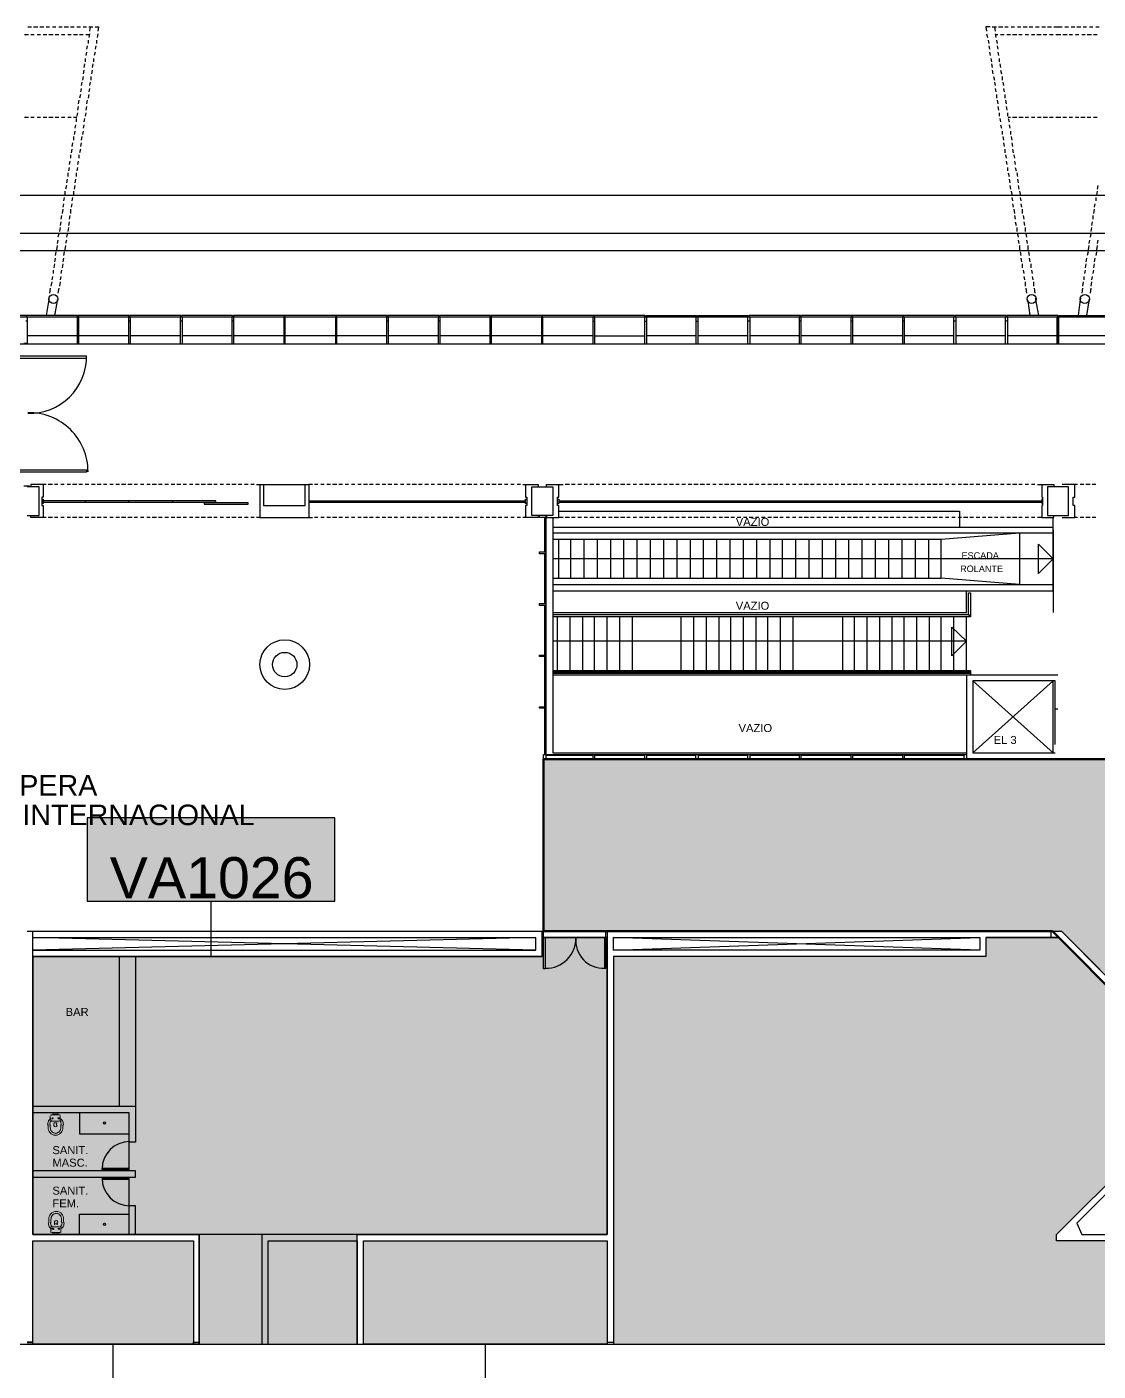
# Model space of a CAD drawing. Header units: inches. Extents: x 6 to 332, y 4 to 234.
# Drawn here: x 141.51 to 167.47, y 123.83 to 156.41 of the extents above; entities that cross this region are included whole.
import ezdxf

# ---------------------------------------------------------------- set-up
doc = ezdxf.new("R2010")
doc.units = ezdxf.units.IN
doc.header["$MEASUREMENT"] = 0
for name, color, linetype, true_color in [('PDF_BASE', 7, 'Continuous', 0x767676), ('PDF_COM_VAREJO', 7, 'Continuous', 0xead817), ('PDF_Text', 7, 'Continuous', 0x767676)]:
    doc.layers.add(name, color=color, linetype=linetype, true_color=true_color)
doc.styles.add('PDF Arial', font='arial.ttf')

msp = doc.modelspace()

# ---------------------------------------------------------------- linework, layer by layer
at = {"layer": 'PDF_BASE', "lineweight": 25}
for points in [[(141.539, 156.406), (141.624, 156.406)], [(141.674, 156.406), (141.776, 156.406)], [(141.827, 156.406), (141.928, 156.406)], [(141.979, 156.406), (142.064, 156.406)], [(142.132, 156.406), (142.216, 156.406)], [(142.284, 156.406), (142.369, 156.406)], [(142.42, 156.406), (142.521, 156.406)], [(142.572, 156.406), (142.657, 156.406)], [(142.724, 156.406), (142.809, 156.406)], [(142.877, 156.406), (142.961, 156.406)], [(143.012, 156.406), (143.114, 156.406)], [(143.046, 156.406), (143.029, 156.305)], [(143.165, 156.406), (143.249, 156.406), (143.232, 156.305)], [(164.856, 156.406), (164.754, 156.406), (164.771, 156.305)], [(164.907, 156.406), (165.008, 156.406)], [(164.958, 156.406), (164.975, 156.305)], [(165.059, 156.406), (165.161, 156.406)], [(165.212, 156.406), (165.296, 156.406)], [(165.364, 156.406), (165.449, 156.406)], [(165.516, 156.406), (165.601, 156.406)], [(165.652, 156.406), (165.753, 156.406)], [(165.804, 156.406), (165.889, 156.406)], [(165.957, 156.406), (166.041, 156.406)], [(166.109, 156.406), (166.194, 156.406)], [(166.245, 156.406), (166.346, 156.406)], [(166.397, 156.406), (166.499, 156.406), (166.6, 156.406)], [(166.668, 156.406), (166.753, 156.406)], [(166.82, 156.406), (166.905, 156.406)], [(166.956, 156.406), (167.057, 156.406)], [(167.108, 156.406), (167.193, 156.406)], [(167.261, 156.406), (167.345, 156.406)], [(167.413, 156.406), (167.498, 156.406)], [(141.454, 156.22), (141.556, 156.22)], [(141.607, 156.22), (141.691, 156.22)], [(141.759, 156.22), (141.844, 156.22)], [(141.912, 156.22), (141.996, 156.22)], [(142.047, 156.22), (142.149, 156.22)], [(142.199, 156.22), (142.284, 156.22)], [(142.352, 156.22), (142.436, 156.22)], [(142.504, 156.22), (142.589, 156.22)], [(142.64, 156.22), (142.741, 156.22)], [(142.792, 156.22), (142.877, 156.22)], [(142.944, 156.22), (143.029, 156.22)], [(142.995, 156.085), (142.995, 156)], [(143.029, 156.237), (143.012, 156.152)], [(143.198, 156.085), (143.198, 156)], [(143.232, 156.237), (143.215, 156.152)], [(164.771, 156.237), (164.788, 156.152)], [(164.805, 156.085), (164.822, 156)], [(164.975, 156.237), (164.991, 156.152)], [(164.991, 156.22), (165.042, 156.22)], [(165.008, 156.085), (165.025, 156)], [(165.11, 156.22), (165.195, 156.22)], [(165.262, 156.22), (165.347, 156.22)], [(165.398, 156.22), (165.499, 156.22)], [(165.55, 156.22), (165.635, 156.22)], [(165.703, 156.22), (165.787, 156.22)], [(165.855, 156.22), (165.94, 156.22)], [(165.991, 156.22), (166.092, 156.22)], [(166.143, 156.22), (166.228, 156.22)], [(166.295, 156.22), (166.38, 156.22)], [(166.448, 156.22), (166.499, 156.22), (166.566, 156.22)], [(166.617, 156.22), (166.719, 156.22)], [(166.769, 156.22), (166.854, 156.22)], [(166.922, 156.22), (167.007, 156.22)], [(167.074, 156.22), (167.159, 156.22)], [(167.21, 156.22), (167.311, 156.22)], [(167.362, 156.22), (167.447, 156.22)], [(142.961, 155.797), (142.944, 155.712)], [(142.978, 155.949), (142.961, 155.864)], [(143.165, 155.797), (143.148, 155.712)], [(143.181, 155.949), (143.165, 155.864)], [(164.822, 155.949), (164.839, 155.864)], [(164.839, 155.797), (164.856, 155.712)], [(165.025, 155.949), (165.042, 155.864)], [(165.042, 155.797), (165.059, 155.712)], [(142.911, 155.509), (142.894, 155.424)], [(142.927, 155.644), (142.927, 155.56)], [(143.114, 155.509), (143.097, 155.424)], [(143.131, 155.644), (143.131, 155.56)], [(164.873, 155.644), (164.89, 155.56)], [(164.89, 155.509), (164.907, 155.424)], [(165.076, 155.644), (165.076, 155.56)], [(165.093, 155.509), (165.11, 155.424)], [(142.843, 155.069), (142.826, 154.984)], [(142.877, 155.204), (142.86, 155.119)], [(142.894, 155.356), (142.877, 155.272)], [(143.046, 155.069), (143.029, 154.984)], [(143.063, 155.204), (143.063, 155.119)], [(143.097, 155.356), (143.08, 155.272)], [(164.907, 155.356), (164.924, 155.272)], [(164.941, 155.204), (164.958, 155.119)], [(164.958, 155.069), (164.975, 154.984)], [(165.11, 155.356), (165.127, 155.272)], [(165.144, 155.204), (165.144, 155.119)], [(165.161, 155.069), (165.178, 154.984)], [(142.809, 154.764), (142.792, 154.679)], [(142.826, 154.916), (142.809, 154.832)], [(143.012, 154.764), (142.995, 154.679)], [(143.029, 154.916), (143.012, 154.832)], [(164.975, 154.916), (164.991, 154.832)], [(165.008, 154.764), (165.008, 154.679)], [(165.178, 154.916), (165.195, 154.832)], [(165.212, 154.764), (165.212, 154.679)], [(142.758, 154.476), (142.741, 154.391)], [(142.775, 154.628), (142.758, 154.544)], [(142.961, 154.476), (142.944, 154.391)], [(142.978, 154.628), (142.961, 154.544)], [(165.025, 154.628), (165.042, 154.544)], [(165.042, 154.476), (165.059, 154.391)], [(165.229, 154.628), (165.245, 154.544)], [(165.245, 154.476), (165.262, 154.391)], [(141.454, 154.222), (141.556, 154.222)], [(141.607, 154.222), (141.691, 154.222)], [(141.759, 154.222), (141.844, 154.222)], [(141.912, 154.222), (141.996, 154.222)], [(142.047, 154.222), (142.149, 154.222)], [(142.199, 154.222), (142.284, 154.222)], [(142.352, 154.222), (142.436, 154.222)], [(142.504, 154.222), (142.589, 154.222)], [(142.64, 154.222), (142.724, 154.222)], [(142.707, 154.188), (142.707, 154.103)], [(142.741, 154.324), (142.724, 154.239)], [(142.911, 154.188), (142.894, 154.103)], [(142.944, 154.324), (142.927, 154.239)], [(165.076, 154.324), (165.076, 154.239)], [(165.093, 154.188), (165.11, 154.103)], [(165.279, 154.324), (165.279, 154.239)], [(165.296, 154.222), (165.347, 154.222)], [(165.296, 154.188), (165.313, 154.103)], [(165.398, 154.222), (165.499, 154.222)], [(165.55, 154.222), (165.652, 154.222)], [(165.703, 154.222), (165.787, 154.222)], [(165.855, 154.222), (165.94, 154.222)], [(166.007, 154.222), (166.092, 154.222)], [(166.143, 154.222), (166.245, 154.222)], [(166.295, 154.222), (166.38, 154.222)], [(166.448, 154.222), (166.499, 154.222), (166.566, 154.222)], [(166.617, 154.222), (166.702, 154.222)], [(166.769, 154.222), (166.854, 154.222)], [(166.922, 154.222), (167.007, 154.222)], [(167.057, 154.222), (167.159, 154.222)], [(167.21, 154.222), (167.294, 154.222)], [(167.362, 154.222), (167.447, 154.222)], [(142.64, 153.748), (142.64, 153.663)], [(142.673, 153.883), (142.657, 153.799)], [(142.69, 154.036), (142.673, 153.951)], [(142.843, 153.748), (142.826, 153.663)], [(142.877, 153.883), (142.86, 153.799)], [(142.894, 154.036), (142.877, 153.951)], [(165.11, 154.036), (165.127, 153.951)], [(165.144, 153.883), (165.144, 153.799)], [(165.161, 153.748), (165.178, 153.663)], [(165.313, 154.036), (165.33, 153.951)], [(165.347, 153.883), (165.347, 153.799)], [(165.364, 153.748), (165.381, 153.663)], [(142.606, 153.443), (142.589, 153.358)], [(142.623, 153.595), (142.606, 153.511)], [(142.809, 153.443), (142.792, 153.358)], [(142.826, 153.595), (142.809, 153.511)], [(165.178, 153.595), (165.195, 153.511)], [(165.212, 153.443), (165.212, 153.358)], [(165.381, 153.595), (165.398, 153.511)], [(165.398, 153.443), (165.415, 153.358)], [(142.555, 153.155), (142.538, 153.07)], [(142.572, 153.308), (142.572, 153.223)], [(142.758, 153.155), (142.741, 153.07)], [(142.775, 153.308), (142.775, 153.223)], [(165.229, 153.308), (165.245, 153.223)], [(165.245, 153.155), (165.262, 153.07)], [(165.432, 153.308), (165.449, 153.223)], [(165.449, 153.155), (165.466, 153.07)], [(142.504, 152.867), (142.504, 152.783)], [(142.538, 153.003), (142.521, 152.918)], [(142.707, 152.867), (142.707, 152.783)], [(142.741, 153.003), (142.724, 152.918)], [(165.279, 153.003), (165.279, 152.918)], [(165.296, 152.867), (165.313, 152.783)], [(165.466, 153.003), (165.483, 152.918)], [(165.499, 152.867), (165.516, 152.783)], [(142.47, 152.562), (142.453, 152.478)], [(142.487, 152.715), (142.47, 152.63)], [(142.673, 152.562), (142.657, 152.478)], [(142.69, 152.715), (142.673, 152.63)], [(165.313, 152.715), (165.33, 152.63)], [(165.33, 152.562), (165.347, 152.478)], [(165.516, 152.715), (165.533, 152.63)], [(165.533, 152.562), (165.55, 152.478)], [(167.464, 152.562), (167.447, 152.478)], [(29.204, 152.325), (104.015, 152.325), (166.499, 152.325), (228.999, 152.325), (303.793, 152.325)], [(142.403, 152.122), (142.386, 152.038)], [(142.42, 152.275), (142.403, 152.19)], [(142.436, 152.427), (142.436, 152.342)], [(142.606, 152.122), (142.589, 152.038)], [(142.623, 152.275), (142.606, 152.19)], [(142.64, 152.427), (142.64, 152.342)], [(165.364, 152.427), (165.381, 152.342)], [(165.381, 152.275), (165.398, 152.19)], [(165.398, 152.122), (165.415, 152.038)], [(165.567, 152.427), (165.584, 152.342)], [(165.584, 152.275), (165.601, 152.19)], [(165.601, 152.122), (165.618, 152.038)], [(167.396, 152.122), (167.379, 152.038)], [(167.413, 152.275), (167.413, 152.19)], [(167.447, 152.427), (167.43, 152.325)], [(142.352, 151.834), (142.335, 151.75)], [(142.386, 151.987), (142.369, 151.885)], [(142.555, 151.834), (142.538, 151.75)], [(142.572, 151.987), (142.572, 151.885)], [(165.432, 151.987), (165.449, 151.885)], [(165.449, 151.834), (165.466, 151.75)], [(165.635, 151.987), (165.635, 151.885)], [(165.652, 151.834), (165.669, 151.75)], [(167.345, 151.834), (167.345, 151.75)], [(167.379, 151.987), (167.362, 151.885)], [(142.318, 151.546), (142.301, 151.445)], [(142.335, 151.682), (142.318, 151.597)], [(142.521, 151.546), (142.504, 151.445)], [(142.538, 151.682), (142.521, 151.597)], [(165.466, 151.682), (165.483, 151.597)], [(165.499, 151.546), (165.499, 151.445)], [(165.669, 151.682), (165.686, 151.597)], [(165.703, 151.546), (165.703, 151.445)], [(167.311, 151.546), (167.294, 151.445)], [(167.328, 151.682), (167.311, 151.597)], [(136.442, 151.411), (166.499, 151.411), (174.88, 151.411)], [(142.267, 151.242), (142.25, 151.157)], [(142.284, 151.394), (142.267, 151.309)], [(142.47, 151.242), (142.453, 151.157)], [(142.487, 151.394), (142.47, 151.309)], [(165.516, 151.394), (165.533, 151.309)], [(165.533, 151.242), (165.55, 151.157)], [(165.72, 151.394), (165.737, 151.309)], [(165.737, 151.242), (165.753, 151.157)], [(167.261, 151.242), (167.244, 151.157)], [(167.294, 151.394), (167.277, 151.309)], [(167.464, 151.242), (167.447, 151.157)], [(104.015, 150.988), (166.499, 150.988), (228.999, 150.988), (303.793, 150.988)], [(142.216, 150.954), (142.199, 150.869)], [(142.25, 151.106), (142.233, 151.005)], [(142.42, 150.954), (142.403, 150.869)], [(142.453, 151.106), (142.436, 151.005)], [(165.567, 151.106), (165.567, 151.005)], [(165.584, 150.954), (165.601, 150.869)], [(165.77, 151.106), (165.77, 151.005)], [(165.787, 150.954), (165.804, 150.869)], [(167.227, 150.954), (167.21, 150.869)], [(167.244, 151.106), (167.227, 151.005)], [(167.43, 150.954), (167.413, 150.869)], [(167.447, 151.106), (167.43, 151.005)], [(142.149, 150.514), (142.149, 150.429)], [(142.182, 150.666), (142.166, 150.564)], [(142.199, 150.801), (142.182, 150.717)], [(142.352, 150.514), (142.335, 150.429)], [(142.386, 150.666), (142.369, 150.564)], [(142.403, 150.801), (142.386, 150.717)], [(165.601, 150.801), (165.618, 150.717)], [(165.635, 150.666), (165.635, 150.564)], [(165.652, 150.514), (165.669, 150.429)], [(165.804, 150.801), (165.821, 150.717)], [(165.838, 150.666), (165.838, 150.564)], [(165.855, 150.514), (165.872, 150.429)], [(167.159, 150.514), (167.142, 150.429)], [(167.176, 150.666), (167.159, 150.564)], [(167.193, 150.801), (167.176, 150.717)], [(167.362, 150.514), (167.345, 150.429)], [(167.379, 150.666), (167.362, 150.564)], [(167.396, 150.801), (167.379, 150.717)], [(142.115, 150.226), (142.098, 150.124)], [(142.132, 150.361), (142.115, 150.277)], [(142.318, 150.226), (142.301, 150.124)], [(142.335, 150.361), (142.318, 150.277)], [(165.669, 150.361), (165.686, 150.277)], [(165.703, 150.226), (165.703, 150.124)], [(165.872, 150.361), (165.889, 150.277)], [(165.906, 150.226), (165.906, 150.124)], [(167.108, 150.226), (167.091, 150.124)], [(167.125, 150.361), (167.125, 150.277)], [(167.311, 150.226), (167.294, 150.124)], [(167.328, 150.361), (167.311, 150.277)], [(142.047, 149.836), (142.047, 149.802), (141.979, 149.413)], [(142.081, 150.073), (142.064, 149.955)], [(142.284, 150.073), (142.267, 149.955)], [(165.72, 150.073), (165.737, 149.955)], [(165.923, 150.073), (165.94, 149.955)], [(165.957, 149.836), (165.957, 149.802), (166.024, 149.413)], [(167.057, 149.836), (167.04, 149.802), (166.99, 149.413)], [(167.091, 150.073), (167.074, 149.955)], [(167.294, 150.073), (167.277, 149.955)], [(142.25, 149.802), (142.25, 149.769), (142.182, 149.413)], [(165.753, 149.802), (165.77, 149.769), (165.821, 149.413)], [(167.244, 149.802), (167.244, 149.769), (167.193, 149.413)], [(166.515, 148.719), (103.981, 148.719), (103.981, 149.379)], [(136.442, 149.379), (166.515, 149.379), (166.515, 148.719), (166.515, 149.379), (166.515, 149.413), (167.752, 149.413), (167.752, 149.379), (167.752, 149.413), (169.005, 149.413), (169.005, 149.379), (169.005, 149.413), (170.241, 149.413), (170.241, 149.379), (170.241, 148.719)], [(142.741, 148.719), (142.741, 149.379), (142.741, 149.413), (141.505, 149.413), (141.505, 149.379), (141.505, 149.413), (140.252, 149.413), (140.252, 149.379), (140.252, 149.413), (139.016, 149.413), (139.016, 149.379)], [(141.522, 149.379), (141.522, 148.736), (141.437, 148.736), (141.437, 148.719)], [(141.522, 149.277), (141.488, 149.277)], [(142.775, 149.277), (142.741, 149.277)], [(143.994, 149.379), (143.994, 149.413), (142.758, 149.413), (142.758, 149.379)], [(142.775, 148.719), (142.775, 149.379)], [(143.977, 149.379), (143.977, 148.719)], [(144.028, 149.277), (143.977, 149.277)], [(145.247, 149.379), (145.247, 149.413), (144.011, 149.413), (144.011, 149.379)], [(144.028, 148.719), (144.028, 149.379)], [(145.23, 149.379), (145.23, 148.719)], [(145.281, 149.277), (145.23, 149.277)], [(146.5, 149.379), (146.5, 149.413), (145.264, 149.413), (145.264, 149.379)], [(145.281, 148.719), (145.281, 149.379)], [(146.483, 149.379), (146.483, 148.719)], [(146.517, 149.277), (146.483, 149.277)], [(150.243, 149.379), (150.243, 149.413), (149.007, 149.413), (149.007, 149.379), (149.007, 149.413), (147.753, 149.413), (147.753, 149.379), (147.753, 149.413), (146.517, 149.413), (146.517, 149.379), (146.517, 148.719)], [(147.737, 149.379), (147.737, 148.719)], [(147.77, 149.277), (147.737, 149.277)], [(147.77, 148.719), (147.77, 149.379)], [(148.99, 149.379), (148.99, 148.719)], [(149.023, 149.277), (148.99, 149.277)], [(149.023, 148.719), (149.023, 149.379)], [(150.226, 149.379), (150.226, 148.719)], [(150.277, 149.277), (150.226, 149.277)], [(151.496, 149.379), (151.496, 149.413), (150.26, 149.413), (150.26, 149.379)], [(150.277, 148.719), (150.277, 149.379)], [(151.479, 149.379), (151.479, 148.719)], [(151.53, 149.277), (151.479, 149.277)], [(152.749, 149.379), (152.749, 149.413), (151.513, 149.413), (151.513, 149.379)], [(151.53, 148.719), (151.53, 149.379)], [(152.732, 149.379), (152.732, 148.719)], [(152.766, 149.277), (152.732, 149.277)], [(156.491, 148.719), (156.491, 149.379), (156.491, 149.413), (155.255, 149.413), (155.255, 149.379), (155.255, 149.413), (154.002, 149.413), (154.002, 149.379), (154.002, 149.413), (152.766, 149.413), (152.766, 149.379), (152.766, 148.719)], [(153.985, 149.379), (153.985, 148.719)], [(154.019, 149.277), (153.985, 149.277)], [(154.019, 148.719), (154.019, 149.379)], [(155.238, 148.719), (155.238, 149.379)], [(155.238, 149.277), (155.272, 149.277)], [(155.272, 149.379), (155.272, 148.719)], [(156.491, 149.277), (156.525, 149.277)], [(156.508, 149.379), (156.508, 149.413), (157.744, 149.413), (157.744, 149.379)], [(156.525, 149.379), (156.525, 148.719)], [(157.727, 149.379), (157.727, 148.719)], [(157.727, 149.277), (157.778, 149.277)], [(157.761, 149.379), (157.761, 149.413), (158.997, 149.413), (158.997, 149.379)], [(157.778, 148.719), (157.778, 149.379)], [(158.98, 148.719), (158.98, 149.379)], [(159.031, 149.277), (158.98, 149.277)], [(160.25, 149.379), (160.25, 149.413), (159.014, 149.413), (159.014, 149.379)], [(159.031, 149.379), (159.031, 148.719)], [(160.233, 148.719), (160.233, 149.379)], [(160.267, 149.277), (160.233, 149.277)], [(163.992, 149.379), (163.992, 149.413), (162.756, 149.413), (162.756, 149.379), (162.756, 149.413), (161.503, 149.413), (161.503, 149.379), (161.503, 149.413), (160.267, 149.413), (160.267, 149.379), (160.267, 148.719)], [(161.486, 148.719), (161.486, 149.379)], [(161.52, 149.277), (161.486, 149.277)], [(161.52, 149.379), (161.52, 148.719)], [(162.739, 148.719), (162.739, 149.379)], [(162.773, 149.277), (162.739, 149.277)], [(162.773, 149.379), (162.773, 148.719)], [(163.975, 148.719), (163.975, 149.379)], [(164.026, 149.277), (163.975, 149.277)], [(165.245, 149.379), (165.245, 149.413), (164.009, 149.413), (164.009, 149.379)], [(164.026, 149.379), (164.026, 148.719)], [(165.229, 148.719), (165.229, 149.379)], [(165.279, 149.277), (165.229, 149.277)], [(166.499, 149.379), (166.499, 149.413), (165.262, 149.413), (165.262, 149.379)], [(165.279, 149.379), (165.279, 148.719)], [(212.675, 149.379), (229.016, 149.379), (229.016, 148.719), (166.482, 148.719), (166.482, 149.379), (175.321, 149.379)], [(142.741, 148.922), (141.522, 148.922)], [(143.977, 148.922), (142.775, 148.922)], [(145.23, 148.922), (144.028, 148.922)], [(146.483, 148.922), (145.281, 148.922)], [(147.737, 148.922), (146.517, 148.922)], [(148.99, 148.922), (147.77, 148.922)], [(150.226, 148.922), (149.023, 148.922)], [(151.479, 148.922), (150.277, 148.922)], [(152.732, 148.922), (151.53, 148.922)], [(153.985, 148.922), (152.766, 148.922)], [(155.238, 148.922), (154.019, 148.922)], [(155.272, 148.922), (156.491, 148.922)], [(157.727, 148.922), (156.525, 148.922)], [(158.98, 148.922), (157.778, 148.922)], [(160.233, 148.922), (159.031, 148.922)], [(161.486, 148.922), (160.267, 148.922)], [(162.739, 148.922), (161.52, 148.922)], [(163.975, 148.922), (162.773, 148.922)], [(165.229, 148.922), (164.026, 148.922)], [(166.482, 148.922), (165.279, 148.922)], [(167.735, 148.922), (166.515, 148.922)], [(141.573, 145.264), (141.573, 145.281), (141.437, 145.281)], [(141.912, 145.315), (141.607, 145.315), (141.607, 145.264)], [(141.979, 145.315), (141.912, 145.315), (141.912, 145.01), (141.878, 145.01), (141.878, 144.807), (141.912, 144.807), (141.912, 144.519)], [(142.132, 145.315), (142.03, 145.315)], [(142.267, 145.315), (142.182, 145.315)], [(142.42, 145.315), (142.335, 145.315)], [(142.572, 145.315), (142.487, 145.315)], [(142.724, 145.315), (142.623, 145.315)], [(142.86, 145.315), (142.775, 145.315)], [(143.012, 145.315), (142.927, 145.315)], [(143.165, 145.315), (143.08, 145.315)], [(143.317, 145.315), (143.215, 145.315)], [(143.452, 145.315), (143.368, 145.315)], [(143.605, 145.315), (143.52, 145.315)], [(143.757, 145.315), (143.673, 145.315)], [(143.91, 145.315), (143.808, 145.315)], [(144.062, 145.315), (143.96, 145.315)], [(144.197, 145.315), (144.113, 145.315)], [(144.35, 145.315), (144.265, 145.315)], [(144.502, 145.315), (144.418, 145.315)], [(144.655, 145.315), (144.553, 145.315)], [(144.79, 145.315), (144.705, 145.315)], [(144.943, 145.315), (144.858, 145.315)], [(145.095, 145.315), (145.01, 145.315)], [(145.247, 145.315), (145.146, 145.315)], [(145.383, 145.315), (145.298, 145.315)], [(145.535, 145.315), (145.451, 145.315)], [(145.688, 145.315), (145.603, 145.315)], [(145.84, 145.315), (145.738, 145.315)], [(145.992, 145.315), (145.891, 145.315)], [(146.128, 145.315), (146.043, 145.315)], [(146.28, 145.315), (146.196, 145.315)], [(146.433, 145.315), (146.348, 145.315)], [(146.585, 145.315), (146.483, 145.315)], [(146.721, 145.315), (146.636, 145.315)], [(146.873, 145.315), (146.788, 145.315)], [(147.025, 145.315), (146.941, 145.315)], [(147.076, 145.315), (147.161, 145.315), (147.161, 144.519), (148.346, 144.519), (148.431, 144.519)], [(147.161, 145.315), (148.346, 145.315), (148.346, 144.519)], [(147.245, 145.315), (147.245, 144.807), (148.261, 144.807), (148.261, 145.315)], [(148.431, 145.315), (148.346, 145.315)], [(148.566, 145.315), (148.482, 145.315)], [(148.719, 145.315), (148.634, 145.315)], [(148.871, 145.315), (148.786, 145.315)], [(149.023, 145.315), (148.922, 145.315)], [(149.159, 145.315), (149.074, 145.315)], [(149.311, 145.315), (149.227, 145.315)], [(149.464, 145.315), (149.379, 145.315)], [(149.616, 145.315), (149.531, 145.315)], [(149.769, 145.315), (149.667, 145.315)], [(149.904, 145.315), (149.819, 145.315)], [(150.056, 145.315), (149.972, 145.315)], [(150.209, 145.315), (150.124, 145.315)], [(150.361, 145.315), (150.26, 145.315)], [(150.497, 145.315), (150.412, 145.315)], [(150.649, 145.315), (150.564, 145.315)], [(150.801, 145.315), (150.717, 145.315)], [(150.954, 145.315), (150.852, 145.315)], [(151.089, 145.315), (151.005, 145.315)], [(151.242, 145.315), (151.157, 145.315)], [(151.394, 145.315), (151.309, 145.315)], [(151.546, 145.315), (151.462, 145.315)], [(151.699, 145.315), (151.597, 145.315)], [(151.834, 145.315), (151.75, 145.315)], [(151.987, 145.315), (151.902, 145.315)], [(152.139, 145.315), (152.054, 145.315)], [(152.292, 145.315), (152.19, 145.315)], [(152.427, 145.315), (152.342, 145.315)], [(152.579, 145.315), (152.495, 145.315)], [(152.732, 145.315), (152.647, 145.315)], [(152.884, 145.315), (152.783, 145.315)], [(153.02, 145.315), (152.935, 145.315)], [(153.172, 145.315), (153.087, 145.315)], [(153.324, 145.315), (153.24, 145.315)], [(153.477, 145.315), (153.392, 145.315)], [(153.528, 145.315), (153.595, 145.315), (153.595, 145.01), (153.629, 145.01), (153.629, 144.807), (153.595, 144.807), (153.595, 144.519), (153.528, 144.519)], [(153.595, 145.315), (153.9, 145.315), (153.9, 145.264)], [(154.103, 145.264), (154.103, 145.315), (154.408, 145.315)], [(154.51, 144.519), (154.408, 144.519), (154.408, 144.807), (154.374, 144.807), (154.374, 145.01), (154.408, 145.01), (154.408, 145.315), (154.51, 145.315)], [(154.662, 145.315), (154.561, 145.315)], [(154.798, 145.315), (154.713, 145.315)], [(154.95, 145.315), (154.865, 145.315)], [(155.102, 145.315), (155.018, 145.315)], [(155.255, 145.315), (155.153, 145.315)], [(155.39, 145.315), (155.306, 145.315)], [(155.543, 145.315), (155.458, 145.315)], [(155.695, 145.315), (155.61, 145.315)], [(155.848, 145.315), (155.746, 145.315)], [(156, 145.315), (155.898, 145.315)], [(156.135, 145.315), (156.051, 145.315)], [(156.288, 145.315), (156.203, 145.315)], [(156.44, 145.315), (156.356, 145.315)], [(156.593, 145.315), (156.491, 145.315)], [(156.728, 145.315), (156.643, 145.315)], [(156.88, 145.315), (156.796, 145.315)], [(157.033, 145.315), (156.948, 145.315)], [(157.185, 145.315), (157.084, 145.315)], [(157.321, 145.315), (157.236, 145.315)], [(157.473, 145.315), (157.388, 145.315)], [(157.626, 145.315), (157.541, 145.315)], [(157.778, 145.315), (157.676, 145.315)], [(157.93, 145.315), (157.829, 145.315)], [(158.066, 145.315), (157.981, 145.315)], [(158.218, 145.315), (158.134, 145.315)], [(158.371, 145.315), (158.286, 145.315)], [(158.523, 145.315), (158.421, 145.315)], [(158.658, 145.315), (158.574, 145.315)], [(158.811, 145.315), (158.726, 145.315)], [(158.963, 145.315), (158.879, 145.315)], [(159.116, 145.315), (159.014, 145.315)], [(159.251, 145.315), (159.166, 145.315)], [(159.404, 145.315), (159.319, 145.315)], [(159.556, 145.315), (159.471, 145.315)], [(159.708, 145.315), (159.607, 145.315)], [(159.844, 145.315), (159.759, 145.315)], [(159.996, 145.315), (159.911, 145.315)], [(160.149, 145.315), (160.064, 145.315)], [(160.301, 145.315), (160.216, 145.315)], [(160.453, 145.315), (160.352, 145.315)], [(160.589, 145.315), (160.504, 145.315)], [(160.741, 145.315), (160.657, 145.315)], [(160.894, 145.315), (160.809, 145.315)], [(161.046, 145.315), (160.944, 145.315)], [(161.181, 145.315), (161.097, 145.315)], [(161.334, 145.315), (161.249, 145.315)], [(161.486, 145.315), (161.402, 145.315)], [(161.639, 145.315), (161.537, 145.315)], [(161.774, 145.315), (161.689, 145.315)], [(161.927, 145.315), (161.842, 145.315)], [(162.079, 145.315), (161.994, 145.315)], [(162.231, 145.315), (162.147, 145.315)], [(162.384, 145.315), (162.282, 145.315)], [(162.519, 145.315), (162.435, 145.315)], [(162.672, 145.315), (162.587, 145.315)], [(162.824, 145.315), (162.739, 145.315)], [(162.976, 145.315), (162.875, 145.315)], [(163.112, 145.315), (163.027, 145.315)], [(163.264, 145.315), (163.18, 145.315)], [(163.417, 145.315), (163.332, 145.315)], [(163.569, 145.315), (163.467, 145.315)], [(163.705, 145.315), (163.62, 145.315)], [(163.857, 145.315), (163.772, 145.315)], [(164.009, 145.315), (163.925, 145.315)], [(164.162, 145.315), (164.077, 145.315)], [(164.314, 145.315), (164.213, 145.315)], [(164.45, 145.315), (164.365, 145.315)], [(164.602, 145.315), (164.517, 145.315)], [(164.754, 145.315), (164.67, 145.315)], [(164.907, 145.315), (164.805, 145.315)], [(165.042, 145.315), (164.958, 145.315)], [(165.195, 145.315), (165.11, 145.315)], [(165.347, 145.315), (165.262, 145.315)], [(165.499, 145.315), (165.398, 145.315)], [(165.635, 145.315), (165.55, 145.315)], [(165.787, 145.315), (165.703, 145.315)], [(165.94, 145.315), (165.855, 145.315)], [(166.007, 145.315), (166.109, 145.315), (166.109, 145.01), (166.126, 145.01), (166.126, 144.807), (166.109, 144.807), (166.109, 144.519), (166.007, 144.519)], [(166.109, 145.315), (166.397, 145.315), (166.397, 145.264)], [(166.973, 144.519), (166.905, 144.519), (166.905, 144.807), (166.871, 144.807), (166.871, 145.01), (166.905, 145.01), (166.905, 145.315), (166.6, 145.315)], [(166.973, 145.315), (166.905, 145.315)], [(167.125, 145.315), (167.04, 145.315)], [(167.277, 145.315), (167.176, 145.315)], [(167.413, 145.315), (167.328, 145.315)], [(141.522, 144.57), (141.81, 144.57), (141.81, 145.264), (141.522, 145.264)], [(141.878, 144.959), (141.912, 144.959), (141.912, 144.858), (141.878, 144.858)], [(153.629, 144.858), (153.595, 144.858), (153.595, 144.959), (153.629, 144.959)], [(154.374, 144.959), (154.408, 144.959), (154.408, 144.858), (154.374, 144.858)], [(166.126, 144.959), (166.109, 144.959), (166.109, 144.858), (166.126, 144.858)], [(166.499, 144.57), (166.753, 144.57), (166.753, 145.264), (166.499, 145.264), (166.245, 145.264), (166.245, 144.57), (166.634, 144.57)], [(141.912, 144.892), (146.094, 144.892), (146.094, 144.926), (141.912, 144.926)], [(142.927, 144.926), (142.927, 144.892)], [(143.977, 144.926), (143.977, 144.892)], [(145.044, 144.926), (145.044, 144.892)], [(148.346, 144.926), (153.595, 144.926)], [(148.346, 144.892), (153.595, 144.892)], [(149.379, 144.926), (149.379, 144.892)], [(150.429, 144.926), (150.429, 144.892)], [(151.496, 144.926), (151.496, 144.892)], [(152.546, 144.926), (152.546, 144.892)], [(154.408, 144.926), (166.109, 144.926)], [(154.408, 144.892), (166.109, 144.892)], [(154.408, 144.672), (164.111, 144.672), (164.111, 144.282)], [(155.441, 144.892), (155.441, 144.926)], [(156.508, 144.892), (156.508, 144.926)], [(157.575, 144.892), (157.575, 144.926)], [(158.642, 144.892), (158.642, 144.926)], [(159.725, 144.892), (159.725, 144.926)], [(160.792, 144.892), (160.792, 144.926)], [(141.979, 144.519), (141.912, 144.519), (141.607, 144.519), (141.607, 144.57)], [(142.132, 144.519), (142.03, 144.519)], [(142.267, 144.519), (142.182, 144.519)], [(142.42, 144.519), (142.335, 144.519)], [(142.572, 144.519), (142.487, 144.519)], [(142.724, 144.519), (142.623, 144.519)], [(142.86, 144.519), (142.775, 144.519)], [(143.012, 144.519), (142.927, 144.519)], [(143.165, 144.519), (143.08, 144.519)], [(143.317, 144.519), (143.215, 144.519)], [(143.452, 144.519), (143.368, 144.519)], [(143.605, 144.519), (143.52, 144.519)], [(143.757, 144.519), (143.673, 144.519)], [(143.91, 144.519), (143.808, 144.519)], [(144.062, 144.519), (143.96, 144.519)], [(144.197, 144.519), (144.113, 144.519)], [(144.35, 144.519), (144.265, 144.519)], [(144.502, 144.519), (144.418, 144.519)], [(144.655, 144.519), (144.553, 144.519)], [(144.79, 144.519), (144.705, 144.519)], [(144.943, 144.519), (144.858, 144.519)], [(145.095, 144.519), (145.01, 144.519)], [(145.247, 144.519), (145.146, 144.519)], [(145.383, 144.519), (145.298, 144.519)], [(145.535, 144.519), (145.451, 144.519)], [(145.688, 144.519), (145.603, 144.519)], [(145.84, 144.519), (145.738, 144.519)], [(145.992, 144.519), (145.891, 144.519)], [(146.128, 144.519), (146.043, 144.519)], [(146.28, 144.519), (146.196, 144.519)], [(146.433, 144.519), (146.348, 144.519)], [(146.585, 144.519), (146.483, 144.519)], [(146.721, 144.519), (146.636, 144.519)], [(146.873, 144.519), (146.788, 144.519)], [(147.025, 144.519), (146.941, 144.519)], [(147.161, 144.519), (147.076, 144.519)], [(148.566, 144.519), (148.482, 144.519)], [(148.719, 144.519), (148.634, 144.519)], [(148.871, 144.519), (148.786, 144.519)], [(149.023, 144.519), (148.922, 144.519)], [(149.159, 144.519), (149.074, 144.519)], [(149.311, 144.519), (149.227, 144.519)], [(149.464, 144.519), (149.379, 144.519)], [(149.616, 144.519), (149.531, 144.519)], [(149.769, 144.519), (149.667, 144.519)], [(149.904, 144.519), (149.819, 144.519)], [(150.056, 144.519), (149.972, 144.519)], [(150.209, 144.519), (150.124, 144.519)], [(150.361, 144.519), (150.26, 144.519)], [(150.497, 144.519), (150.412, 144.519)], [(150.649, 144.519), (150.564, 144.519)], [(150.801, 144.519), (150.717, 144.519)], [(150.954, 144.519), (150.852, 144.519)], [(151.089, 144.519), (151.005, 144.519)], [(151.242, 144.519), (151.157, 144.519)], [(151.394, 144.519), (151.309, 144.519)], [(151.546, 144.519), (151.462, 144.519)], [(151.699, 144.519), (151.597, 144.519)], [(151.834, 144.519), (151.75, 144.519)], [(151.987, 144.519), (151.902, 144.519)], [(152.139, 144.519), (152.054, 144.519)], [(152.292, 144.519), (152.19, 144.519)], [(152.427, 144.519), (152.342, 144.519)], [(152.579, 144.519), (152.495, 144.519)], [(152.732, 144.519), (152.647, 144.519)], [(152.884, 144.519), (152.783, 144.519)], [(153.02, 144.519), (152.935, 144.519)], [(153.172, 144.519), (153.087, 144.519)], [(153.324, 144.519), (153.24, 144.519)], [(153.477, 144.519), (153.392, 144.519)], [(153.9, 144.57), (153.9, 144.519), (153.595, 144.519)], [(154.086, 144.519), (153.934, 144.519), (153.934, 144.57)], [(154.086, 144.57), (154.086, 138.779), (154.086, 138.66), (154.036, 138.66), (154.036, 138.779), (164.229, 138.779)], [(154.053, 144.519), (154.053, 143.689)], [(154.103, 144.57), (154.103, 144.519), (154.408, 144.519)], [(154.256, 142.741), (166.38, 142.741), (166.38, 144.519)], [(154.256, 144.519), (154.256, 138.813), (164.28, 138.813)], [(154.662, 144.519), (154.561, 144.519)], [(154.798, 144.519), (154.713, 144.519)], [(154.95, 144.519), (154.865, 144.519)], [(155.102, 144.519), (155.018, 144.519)], [(155.255, 144.519), (155.153, 144.519)], [(155.39, 144.519), (155.306, 144.519)], [(155.543, 144.519), (155.458, 144.519)], [(155.695, 144.519), (155.61, 144.519)], [(155.848, 144.519), (155.746, 144.519)], [(156, 144.519), (155.898, 144.519)], [(156.135, 144.519), (156.051, 144.519)], [(156.288, 144.519), (156.203, 144.519)], [(156.44, 144.519), (156.356, 144.519)], [(156.593, 144.519), (156.491, 144.519)], [(156.728, 144.519), (156.643, 144.519)], [(156.88, 144.519), (156.796, 144.519)], [(157.033, 144.519), (156.948, 144.519)], [(157.185, 144.519), (157.084, 144.519)], [(157.321, 144.519), (157.236, 144.519)], [(157.473, 144.519), (157.388, 144.519)], [(157.626, 144.519), (157.541, 144.519)], [(157.778, 144.519), (157.676, 144.519)], [(157.93, 144.519), (157.829, 144.519)], [(158.066, 144.519), (157.981, 144.519)], [(158.218, 144.519), (158.134, 144.519)], [(158.371, 144.519), (158.286, 144.519)], [(158.523, 144.519), (158.421, 144.519)], [(158.658, 144.519), (158.574, 144.519)], [(158.811, 144.519), (158.726, 144.519)], [(158.963, 144.519), (158.879, 144.519)], [(159.116, 144.519), (159.014, 144.519)], [(159.251, 144.519), (159.166, 144.519)], [(159.404, 144.519), (159.319, 144.519)], [(159.556, 144.519), (159.471, 144.519)], [(159.708, 144.519), (159.607, 144.519)], [(159.844, 144.519), (159.759, 144.519)], [(159.996, 144.519), (159.911, 144.519)], [(160.149, 144.519), (160.064, 144.519)], [(160.301, 144.519), (160.216, 144.519)], [(160.453, 144.519), (160.352, 144.519)], [(160.589, 144.519), (160.504, 144.519)], [(160.741, 144.519), (160.657, 144.519)], [(160.894, 144.519), (160.809, 144.519)], [(161.046, 144.519), (160.944, 144.519)], [(161.181, 144.519), (161.097, 144.519)], [(161.334, 144.519), (161.249, 144.519)], [(161.486, 144.519), (161.402, 144.519)], [(161.639, 144.519), (161.537, 144.519)], [(161.774, 144.519), (161.689, 144.519)], [(161.927, 144.519), (161.842, 144.519)], [(162.079, 144.519), (161.994, 144.519)], [(162.231, 144.519), (162.147, 144.519)], [(162.384, 144.519), (162.282, 144.519)], [(162.519, 144.519), (162.435, 144.519)], [(162.672, 144.519), (162.587, 144.519)], [(162.824, 144.519), (162.739, 144.519)], [(162.976, 144.519), (162.875, 144.519)], [(163.112, 144.519), (163.027, 144.519)], [(163.264, 144.519), (163.18, 144.519)], [(163.417, 144.519), (163.332, 144.519)], [(163.569, 144.519), (163.467, 144.519)], [(163.705, 144.519), (163.62, 144.519)], [(163.857, 144.519), (163.772, 144.519)], [(164.009, 144.519), (163.925, 144.519)], [(164.162, 144.519), (164.077, 144.519)], [(164.314, 144.519), (164.213, 144.519)], [(164.45, 144.519), (164.365, 144.519)], [(164.602, 144.519), (164.517, 144.519)], [(164.754, 144.519), (164.67, 144.519)], [(164.907, 144.519), (164.805, 144.519)], [(165.042, 144.519), (164.958, 144.519)], [(165.195, 144.519), (165.11, 144.519)], [(165.347, 144.519), (165.262, 144.519)], [(165.499, 144.519), (165.398, 144.519)], [(165.635, 144.519), (165.55, 144.519)], [(165.787, 144.519), (165.703, 144.519)], [(165.94, 144.519), (165.855, 144.519)], [(166.109, 144.519), (166.397, 144.519), (166.397, 144.57)], [(166.6, 144.519), (166.905, 144.519)], [(167.125, 144.519), (167.04, 144.519)], [(167.277, 144.519), (167.176, 144.519)], [(167.413, 144.519), (167.328, 144.519)], [(154.256, 144.282), (166.38, 144.282)], [(154.256, 144.147), (166.38, 144.147)], [(154.256, 143.994), (163.671, 143.994)], [(154.408, 143.046), (154.408, 143.994)], [(154.696, 143.046), (154.696, 143.994)], [(155.018, 143.046), (155.018, 143.994)], [(155.34, 143.046), (155.34, 143.994)], [(155.661, 143.046), (155.661, 143.994)], [(155.983, 143.046), (155.983, 143.994)], [(156.305, 143.046), (156.305, 143.994)], [(156.626, 143.046), (156.626, 143.994)], [(156.948, 143.046), (156.948, 143.994)], [(157.27, 143.046), (157.27, 143.994)], [(157.592, 143.046), (157.592, 143.994)], [(157.913, 143.046), (157.913, 143.994)], [(158.235, 143.046), (158.235, 143.994)], [(158.557, 143.046), (158.557, 143.994)], [(158.879, 143.046), (158.879, 143.994)], [(159.2, 143.046), (159.2, 143.994)], [(159.522, 143.046), (159.522, 143.994)], [(159.827, 143.046), (159.827, 143.994)], [(160.149, 143.046), (160.149, 143.994)], [(160.47, 143.046), (160.47, 143.994)], [(160.792, 143.046), (160.792, 143.994)], [(161.114, 143.046), (161.114, 143.994)], [(161.435, 143.046), (161.435, 143.994)], [(161.757, 143.046), (161.757, 143.994)], [(162.079, 143.046), (162.079, 143.994)], [(162.401, 143.046), (162.401, 143.994)], [(162.722, 143.046), (162.722, 143.994)], [(163.044, 143.046), (163.044, 143.994)], [(163.366, 143.046), (163.366, 143.994)], [(166.38, 144.214), (166.38, 142.216)], [(154.086, 143.639), (153.934, 143.639), (153.934, 143.689), (154.086, 143.689)], [(154.053, 143.639), (154.053, 142.436)], [(166.38, 143.52), (154.256, 143.52)], [(154.256, 143.046), (163.671, 143.046)], [(154.256, 142.894), (166.38, 142.894)], [(154.256, 142.216), (164.28, 142.216), (164.28, 142.741)], [(154.256, 142.166), (164.331, 142.166), (164.331, 142.69), (164.382, 142.69), (164.382, 142.115), (154.256, 142.115)], [(154.086, 142.386), (153.934, 142.386), (153.934, 142.436), (154.086, 142.436)], [(154.053, 142.386), (154.053, 141.183)], [(154.374, 140.811), (154.374, 142.115)], [(154.679, 140.811), (154.679, 142.115)], [(154.984, 140.811), (154.984, 142.115)], [(155.272, 140.811), (155.272, 142.115)], [(155.577, 140.811), (155.577, 142.115)], [(155.881, 140.811), (155.881, 142.115)], [(156.186, 140.811), (156.186, 142.115)], [(157.372, 140.811), (157.372, 142.115)], [(157.676, 140.811), (157.676, 142.115)], [(157.981, 140.811), (157.981, 142.115)], [(158.286, 140.811), (158.286, 142.115)], [(158.574, 140.811), (158.574, 142.115)], [(158.879, 140.811), (158.879, 142.115)], [(159.183, 140.811), (159.183, 142.115)], [(159.471, 140.811), (159.471, 142.115)], [(159.776, 140.811), (159.776, 142.115)], [(160.081, 140.811), (160.081, 142.115)], [(161.283, 140.811), (161.283, 142.115)], [(161.571, 140.811), (161.571, 142.115)], [(161.876, 140.811), (161.876, 142.115)], [(162.181, 140.811), (162.181, 142.115)], [(162.485, 140.811), (162.485, 142.115)], [(162.773, 140.811), (162.773, 142.115)], [(163.078, 140.811), (163.078, 142.115)], [(163.383, 140.811), (163.383, 142.115)], [(163.671, 140.811), (163.671, 142.115)], [(163.975, 140.811), (163.975, 142.115)], [(164.28, 140.811), (164.28, 142.115)], [(164.382, 142.115), (164.331, 142.166), (164.382, 142.115)], [(164.28, 141.522), (163.925, 141.166), (163.925, 141.861), (164.28, 141.522), (154.256, 141.522)], [(154.086, 141.15), (153.934, 141.15), (153.934, 141.183), (154.086, 141.183)], [(154.053, 141.15), (154.053, 139.93)], [(154.256, 140.811), (164.382, 140.811), (164.382, 140.709)], [(154.256, 140.777), (164.382, 140.777)], [(154.256, 140.743), (164.382, 140.743)], [(154.256, 140.709), (166.499, 140.709)], [(164.28, 140.709), (164.28, 138.66)], [(166.431, 139.016), (166.431, 140.557), (164.433, 140.557), (166.38, 138.813), (166.38, 140.557), (164.433, 138.813), (166.431, 138.813)], [(164.433, 140.557), (164.433, 138.813)], [(154.086, 139.896), (153.934, 139.896), (153.934, 139.93), (154.086, 139.93)], [(154.053, 139.896), (154.053, 138.779)], [(166.431, 139.88), (166.499, 139.88)], [(154.086, 138.762), (155.238, 138.762)], [(155.272, 138.779), (155.272, 138.66), (155.238, 138.66), (155.238, 138.779)], [(155.272, 138.762), (156.491, 138.762)], [(156.525, 138.779), (156.525, 138.66), (156.491, 138.66), (156.491, 138.779)], [(156.525, 138.762), (157.727, 138.762)], [(157.778, 138.779), (157.778, 138.66), (157.727, 138.66), (157.727, 138.779)], [(157.778, 138.762), (158.98, 138.762)], [(159.031, 138.779), (159.031, 138.66), (158.98, 138.66), (158.98, 138.779)], [(159.031, 138.762), (160.233, 138.762)], [(160.267, 138.779), (160.267, 138.66), (160.233, 138.66), (160.233, 138.779)], [(160.267, 138.762), (161.486, 138.762)], [(161.52, 138.779), (161.52, 138.66), (161.486, 138.66), (161.486, 138.779)], [(161.52, 138.762), (162.739, 138.762)], [(162.773, 138.779), (162.773, 138.66), (162.739, 138.66), (162.739, 138.779)], [(162.773, 138.762), (164.229, 138.762)], [(174.559, 138.66), (164.229, 138.66), (164.229, 138.779), (164.263, 138.779), (164.28, 138.779)], [(141.522, 134.495), (141.522, 134.495)], [(141.522, 134.495), (141.658, 134.495), (166.583, 134.495), (170.308, 130.753), (166.956, 127.417), (167.074, 127.146), (173.17, 127.146), (173.373, 127.467), (172.611, 128.246), (170.816, 130.041), (170.207, 130.651)], [(141.658, 133.885), (154.002, 133.885), (154.002, 134.495)], [(155.577, 134.495), (155.577, 127.146), (141.658, 127.146), (141.658, 134.495)], [(153.849, 134.038), (141.658, 134.342), (153.849, 134.342), (141.658, 134.038), (153.849, 134.038), (153.849, 134.342)], [(154.002, 134.342), (155.577, 134.342)], [(154.07, 134.342), (154.07, 133.58), (154.036, 133.58), (154.036, 134.495)], [(155.509, 134.342), (155.509, 133.597), (155.543, 133.597), (155.543, 134.495)], [(164.602, 134.038), (155.729, 134.038), (155.729, 134.342), (164.602, 134.342), (164.602, 134.038), (155.729, 134.342)], [(164.754, 134.342), (166.515, 134.342), (170.088, 130.753), (166.515, 134.342), (164.754, 134.342), (164.754, 133.885), (155.729, 133.885), (155.729, 124.487)], [(155.729, 134.038), (164.602, 134.342)], [(164.754, 134.342), (164.754, 134.342)], [(166.329, 134.495), (166.329, 134.342)], [(143.757, 130.245), (143.757, 133.885)], [(144.147, 133.885), (144.147, 129.381), (143.994, 129.381)], [(176.32, 124.487), (176.32, 124.538), (173.864, 126.993), (166.465, 126.993), (166.465, 127.146), (170.088, 130.753)], [(144.147, 130.245), (141.658, 130.245)], [(143.994, 128.687), (143.994, 130.092), (141.658, 130.092)], [(142.792, 130.092), (142.792, 129.584), (143.994, 129.584)], [(142.115, 129.957), (142.149, 129.957)], [(142.132, 129.94), (142.132, 129.957)], [(142.301, 129.957), (142.267, 129.957)], [(142.284, 129.94), (142.284, 129.957)], [(111.347, 129.008), (111.347, 124.487), (147.364, 124.487), (147.364, 126.993), (149.515, 126.993), (149.515, 124.487)], [(141.658, 128.534), (144.147, 128.534), (144.147, 128.687), (141.658, 128.687)], [(143.994, 128.721), (143.334, 128.721), (143.334, 128.754), (143.994, 128.754)], [(143.994, 128.5), (143.334, 128.5), (143.334, 128.483), (143.994, 128.483)], [(143.994, 127.146), (143.994, 128.534)], [(144.147, 127.146), (144.147, 127.84), (143.994, 127.84)], [(142.792, 127.146), (142.792, 127.637), (143.994, 127.637)], [(142.115, 127.281), (142.149, 127.281)], [(142.132, 127.281), (142.132, 127.264)], [(142.301, 127.281), (142.267, 127.281)], [(142.284, 127.281), (142.284, 127.264)], [(145.688, 124.487), (145.688, 127.146)], [(147.212, 124.487), (147.212, 127.146)], [(141.658, 124.487), (141.658, 126.993), (145.552, 126.993), (145.552, 124.487), (145.552, 124.538), (145.688, 124.538)], [(147.364, 126.993), (147.364, 126.993)], [(149.667, 124.487), (149.667, 126.993), (155.577, 126.993), (155.577, 124.487)], [(141.658, 124.538), (141.522, 124.538)], [(141.658, 124.521), (141.522, 124.521)], [(145.688, 124.521), (145.552, 124.521)], [(147.364, 124.521), (147.364, 124.521)], [(147.364, 124.487), (155.729, 124.487), (195.302, 124.487)], [(155.577, 124.538), (155.729, 124.538)]]:
    msp.add_lwpolyline(points, dxfattribs=at)
for points in [[(166.482, 149.277), (166.515, 149.277)], [(141.234, 148.431), (141.234, 148.38), (142.961, 148.38), (142.961, 148.431)], [(141.234, 145.62), (141.234, 145.671), (142.961, 145.671), (142.961, 145.62)], [(154.256, 145.264), (154.256, 144.57), (153.748, 144.57), (153.748, 145.264)], [(145.806, 144.875), (145.806, 144.841), (146.873, 144.841), (146.873, 144.875)], [(165.567, 144.147), (165.567, 142.894), (163.671, 143.046), (163.671, 143.994)], [(166.024, 143.876), (166.38, 143.52), (166.024, 143.165)]]:
    msp.add_lwpolyline(points, close=True, dxfattribs=at)
at = {"layer": 'PDF_BASE', "lineweight": 100}
msp.add_lwpolyline([(169.716, 131.125), (171.629, 132.835), (171.629, 135.494), (174.593, 135.494), (174.559, 138.66), (166.499, 138.66), (154.036, 138.66), (154.036, 134.495), (166.363, 134.495), (170.088, 130.753)], dxfattribs=at)
at = {"layer": 'PDF_BASE', "lineweight": 0}
for points in [[(142.081, 130.024), (142.081, 130.024)], [(142.081, 130.024), (142.081, 129.906)], [(142.301, 130.041), (142.098, 130.041)], [(142.098, 130.041), (142.098, 130.041)], [(142.115, 130.041), (142.115, 130.041)], [(142.115, 130.041), (142.115, 130.041)], [(142.25, 130.041), (142.25, 130.058), (142.149, 130.058), (142.149, 130.041)], [(142.149, 130.058), (142.149, 130.058)], [(142.149, 130.058), (142.149, 130.058)], [(142.25, 130.058), (142.25, 130.058)], [(142.25, 130.058), (142.25, 130.058)], [(142.284, 130.041), (142.284, 130.041)], [(142.284, 130.041), (142.284, 130.041)], [(142.301, 130.041), (142.301, 130.041)], [(142.318, 130.024), (142.318, 130.024)], [(142.318, 130.024), (142.318, 129.906)], [(142.081, 129.957), (142.081, 129.957)], [(142.081, 129.906), (142.081, 129.906)], [(142.098, 129.889), (142.098, 129.889)], [(142.098, 129.889), (142.284, 129.889)], [(142.166, 129.838), (142.166, 129.838)], [(142.166, 129.787), (142.166, 129.787)], [(142.233, 129.787), (142.233, 129.838)], [(142.233, 129.838), (142.233, 129.838)], [(142.233, 129.787), (142.233, 129.787)], [(142.284, 129.889), (142.284, 129.889)], [(142.318, 129.957), (142.318, 129.957)], [(142.318, 129.906), (142.318, 129.906)], [(142.182, 127.451), (142.182, 127.451)], [(142.182, 127.383), (142.182, 127.383)], [(142.25, 127.383), (142.25, 127.451)], [(142.25, 127.451), (142.25, 127.451)], [(142.25, 127.383), (142.25, 127.383)], [(142.098, 127.315), (142.098, 127.197)], [(142.098, 127.315), (142.098, 127.315)], [(142.098, 127.281), (142.098, 127.281)], [(142.098, 127.197), (142.098, 127.197)], [(142.301, 127.332), (142.115, 127.332)], [(142.115, 127.332), (142.115, 127.332)], [(142.115, 127.197), (142.115, 127.197)], [(142.115, 127.197), (142.318, 127.197)], [(142.132, 127.197), (142.132, 127.18)], [(142.132, 127.18), (142.132, 127.18)], [(142.166, 127.18), (142.166, 127.197)], [(142.166, 127.18), (142.166, 127.18)], [(142.166, 127.163), (142.166, 127.163)], [(142.166, 127.163), (142.267, 127.163)], [(142.267, 127.18), (142.267, 127.197)], [(142.267, 127.18), (142.267, 127.18)], [(142.267, 127.163), (142.267, 127.163)], [(142.301, 127.332), (142.301, 127.332)], [(142.301, 127.18), (142.301, 127.18)], [(142.318, 127.197), (142.318, 127.197)], [(142.335, 127.197), (142.335, 127.315)], [(142.335, 127.315), (142.335, 127.315)], [(142.335, 127.281), (142.335, 127.281)], [(142.335, 127.197), (142.335, 127.197)]]:
    msp.add_lwpolyline(points, dxfattribs=at)
for points in [[(142.044, 129.918, 0.065502), (142.034, 129.891, 0.054222), (142.015, 129.798)], [(142.03, 129.744, 0.170482), (142.072, 129.613, 0.22277), (142.206, 129.55, 0.223475), (142.344, 129.613, 0.170482), (142.386, 129.744)], [(142.107, 129.889, 0.314927), (142.081, 129.874, 0.054221), (142.065, 129.794)], [(142.081, 129.745, 0.171295), (142.111, 129.646, 0.222394), (142.209, 129.601, 0.222394), (142.305, 129.646, 0.171295), (142.335, 129.745)], [(142.107, 129.906, -0.448452), (142.098, 129.916, 0.100597), (142.101, 129.899)], [(142.166, 129.838), (142.166, 129.787, 0.912479), (142.25, 129.792)], [(142.315, 129.899, 0.100597), (142.318, 129.916, -0.448452), (142.309, 129.906)], [(142.35, 129.794, 0.054222), (142.333, 129.873, 0.314933), (142.309, 129.889)], [(142.401, 129.798, 0.05422), (142.383, 129.889, 0.065505), (142.371, 129.918)], [(142.403, 127.511, 0.170481), (142.361, 127.641, 0.222744), (142.226, 127.705, 0.22345), (142.089, 127.641, 0.170482), (142.047, 127.511)], [(142.032, 127.44, 0.054222), (142.049, 127.348, 0.065502), (142.061, 127.32)], [(142.082, 127.444, 0.054221), (142.1, 127.365, 0.314953), (142.124, 127.349)], [(142.352, 127.509, 0.171295), (142.321, 127.609, 0.222369), (142.224, 127.654, 0.222367), (142.128, 127.609, 0.171295), (142.098, 127.509)], [(142.267, 127.446, 0.912434), (142.182, 127.451), (142.182, 127.383)], [(142.326, 127.349, 0.314953), (142.352, 127.363, 0.054221), (142.367, 127.444)], [(142.388, 127.32, 0.065502), (142.399, 127.347, 0.054222), (142.418, 127.44)], [(142.073, 127.321, 0.168704), (142.11, 127.288, 0.293588), (142.11, 127.297)], [(142.151, 127.193, 0.252782), (142.171, 127.18, -0.399698), (142.166, 127.188)], [(142.301, 127.18), (142.301, 127.197, -0.252782), (142.278, 127.18, 0.399698), (142.284, 127.188)], [(142.339, 127.297, 0.293588), (142.335, 127.289, 0.168704), (142.377, 127.321)]]:
    msp.add_lwpolyline(points, format="xyb", dxfattribs=at)
at = {"layer": 'PDF_BASE', "lineweight": 25}
for centre, radius in [((142.157, 149.811), 0.11), ((165.864, 149.811), 0.11), ((167.15, 149.811), 0.11), ((147.762, 140.955), 0.601), ((147.762, 140.955), 0.296), ((142.14, 129.965), 0.00847), ((142.293, 129.965), 0.00847), ((143.393, 129.847), 0.0254), ((143.393, 129.847), 0.0254), ((143.393, 127.391), 0.0254), ((143.393, 127.391), 0.0254), ((142.14, 127.29), 0.00847), ((142.293, 127.29), 0.00847)]:
    msp.add_circle(centre, radius, dxfattribs=at)
at = {"layer": 'PDF_BASE', "lineweight": 0}
for centre in [(142.14, 129.965), (142.276, 129.965), (142.157, 127.273), (142.293, 127.273)]:
    msp.add_circle(centre, 0.00847, dxfattribs=at)
at = {"layer": 'PDF_BASE', "lineweight": 25}
for centre, radius, start, end in [((141.581, 148.422), 1.38, 268.2971, 0.6482), ((141.564, 145.628), 1.431, 0.022, 90.9997), ((154.095, 134.317), 0.72, 268.8135, 2.027), ((155.483, 134.266), 0.669, 174.5782, 272.7136), ((142.14, 129.897), 0.0423, 177.9734, 200.9507), ((142.293, 129.897), 0.0423, 339.0495, 2.0267), ((142.208, 129.683), 0.15, 270.371, 270.5539), ((144.003, 128.729), 0.669, 90, 180), ((144.003, 128.509), 0.669, 180, 270), ((142.208, 127.555), 0.149, 89.4612, 89.6442), ((142.14, 127.34), 0.0423, 159.0491, 182.0269), ((142.293, 127.34), 0.0423, 357.9731, 20.9509)]:
    msp.add_arc(centre, radius, start, end, dxfattribs=at)
at = {"layer": 'PDF_BASE', "lineweight": 0}
for centre, radius, start, end in [((142.089, 129.965), 0.00847, 297.9185, 3.365), ((142.106, 130.033), 0.00847, 87.8156, 177.2145), ((142.157, 130.033), 0.0254, 95.6028, 152.3474), ((142.157, 130.067), 0.00847, 91.427, 178.573), ((142.259, 130.067), 0.00847, 1.4334, 88.5771), ((142.259, 130.033), 0.0254, 27.6585, 84.4018), ((142.309, 130.033), 0.00847, 2.7906, 92.192), ((142.326, 129.965), 0.00847, 176.6351, 242.0815), ((142.53, 129.762), 0.5, 175.2264, 182.7189), ((142.123, 129.88), 0.0762, 113.4285, 151.732), ((142.53, 129.762), 0.449, 175.2263, 182.862), ((142.208, 129.593), 0.262, 81.4251, 98.5803), ((142.293, 129.88), 0.0762, 28.2731, 66.5775), ((141.886, 129.762), 0.449, 357.138, 4.7737), ((141.886, 129.762), 0.5, 357.2811, 4.7736), ((142.547, 127.476), 0.5, 177.2811, 184.7736), ((142.546, 127.476), 0.449, 177.138, 184.7737), ((142.157, 127.34), 0.0423, 159.0491, 182.0269), ((142.225, 127.662), 0.262, 261.4196, 278.5804), ((142.293, 127.34), 0.0423, 357.9731, 20.9509), ((141.903, 127.476), 0.449, 355.2263, 2.862), ((141.903, 127.476), 0.5, 355.2264, 2.7189), ((142.123, 127.324), 0.00847, 84.9638, 181.5727), ((142.123, 127.205), 0.00847, 182.7845, 272.1921), ((142.326, 127.324), 0.00847, 358.4284, 95.0443), ((142.326, 127.205), 0.00847, 267.8079, 357.2155)]:
    msp.add_arc(centre, radius, start, end, dxfattribs=at)
at = {"layer": 'PDF_COM_VAREJO', "color": 7, "lineweight": 25}
for points in [[(154.036, 138.66), (154.036, 134.495), (166.583, 134.495), (169.834, 131.227), (171.629, 132.835), (171.629, 135.494), (174.593, 135.494), (174.593, 138.66)], [(149.515, 124.487), (149.515, 127.146), (155.577, 127.146), (155.577, 134.342), (154.002, 134.342), (154.002, 133.885), (141.658, 133.885), (141.658, 127.146), (145.688, 127.146), (145.688, 124.487)], [(176.32, 124.487), (176.32, 124.538), (173.864, 126.993), (166.465, 126.993), (166.465, 127.146), (170.088, 130.753), (166.515, 134.342), (164.754, 134.342), (164.754, 133.885), (155.729, 133.885), (155.729, 124.487)], [(145.552, 124.487), (141.658, 124.487), (141.658, 126.993), (145.552, 126.993)], [(149.667, 126.993), (155.577, 126.993), (155.577, 124.487), (149.667, 124.487)]]:
    msp.add_lwpolyline(points, close=True, dxfattribs=at)
at = {"layer": 'PDF_COM_VAREJO', "color": 1, "lineweight": 25}
msp.add_lwpolyline([(142.978, 135.223), (148.973, 135.223), (148.973, 137.238), (142.978, 137.238)], close=True, dxfattribs=at)
for points in [[(145.975, 135.223), (145.975, 133.885)], [(143.605, 123.15), (143.605, 124.487)], [(152.63, 123.15), (152.63, 124.487)]]:
    msp.add_lwpolyline(points, dxfattribs=at)
at = {"layer": 'PDF_COM_VAREJO', "transparency": 33554559}
for points in [[(154.036, 135.494), (174.593, 135.494), (154.036, 138.66)], [(174.593, 135.494), (154.036, 138.66), (174.593, 138.66)], [(154.036, 134.495), (171.629, 134.495), (154.036, 135.494)], [(171.629, 134.495), (154.036, 135.494), (171.629, 135.494)], [(154.002, 133.885), (155.577, 133.885), (154.002, 134.342)], [(155.577, 133.885), (154.002, 134.342), (155.577, 134.342)], [(164.754, 134.342), (166.515, 134.342), (166.515, 134.342)], [(164.754, 133.885), (166.973, 133.885), (164.754, 134.342)], [(166.973, 133.885), (164.754, 134.342), (166.515, 134.342)], [(166.583, 134.495), (168.226, 132.835), (171.629, 132.835)], [(166.583, 134.495), (171.629, 134.495), (171.629, 132.835)], [(141.658, 127.146), (155.577, 127.146), (141.658, 133.885)], [(155.577, 127.146), (141.658, 133.885), (155.577, 133.885)], [(155.729, 130.753), (170.088, 130.753), (155.729, 133.885)], [(170.088, 130.753), (155.729, 133.885), (166.973, 133.885)], [(155.729, 127.146), (166.465, 127.146), (155.729, 130.753)], [(166.465, 127.146), (155.729, 130.753), (170.088, 130.753)], [(145.688, 124.487), (149.515, 124.487), (145.688, 127.146)], [(149.515, 124.487), (145.688, 127.146), (149.515, 127.146)], [(155.729, 126.993), (166.465, 126.993), (155.729, 127.146)], [(166.465, 126.993), (155.729, 127.146), (166.465, 127.146)], [(141.658, 124.487), (145.552, 124.487), (141.658, 126.993)], [(145.552, 124.487), (141.658, 126.993), (145.552, 126.993)], [(149.667, 124.487), (155.577, 124.487), (149.667, 126.993)], [(155.577, 124.487), (149.667, 126.993), (155.577, 126.993)], [(155.729, 124.538), (176.32, 124.538), (155.729, 126.993)], [(176.32, 124.538), (155.729, 126.993), (173.864, 126.993)], [(155.729, 124.487), (176.32, 124.487), (155.729, 124.538)], [(176.32, 124.487), (155.729, 124.538), (176.32, 124.538)]]:
    msp.add_solid(points, dxfattribs=at)
at = {"layer": 'PDF_COM_VAREJO', "color": 254, "true_color": 0xdcdcdc, "transparency": 33554559}
for points in [[(142.978, 135.223), (148.973, 135.223), (142.978, 137.238)], [(148.973, 135.223), (142.978, 137.238), (148.973, 137.238)]]:
    msp.add_solid(points, dxfattribs=at)

# ---------------------------------------------------------------- texts
at = {"layer": 'PDF_Text', "attachment_point": 7, "style": 'PDF Arial'}
for s, insert, char_height in [('VAZIO', (158.692, 144.313), 0.1939), ('ESCADA', (164.162, 143.516), 0.1576), ('ROLANTE', (164.128, 143.195), 0.1576), ('VAZIO', (158.692, 142.281), 0.1939), ('VAZIO', (158.76, 139.317), 0.1939), ('EL 3', (164.941, 139.029), 0.1939), ('ESPERA', (140.404, 137.774), 0.497), ('EMBARQUE INTERNACIONAL', (137.238, 136.928), 0.49697), ('BAR', (142.453, 132.442), 0.1939), ('SANIT.', (142.132, 129.09), 0.1939), ('MASC.', (142.132, 128.785), 0.1939), ('SANIT.', (142.132, 128.108), 0.1939), ('FEM.', (142.132, 127.803), 0.1939)]:
    msp.add_mtext(s, dxfattribs=dict(at, insert=insert, char_height=char_height))
at = {"layer": 'PDF_Text', "color": 1, "insert": (143.52, 135.28), "char_height": 0.9939, "attachment_point": 7, "style": 'PDF Arial'}
msp.add_mtext('VA1026', dxfattribs=at)

doc.saveas('drawing.dxf')
